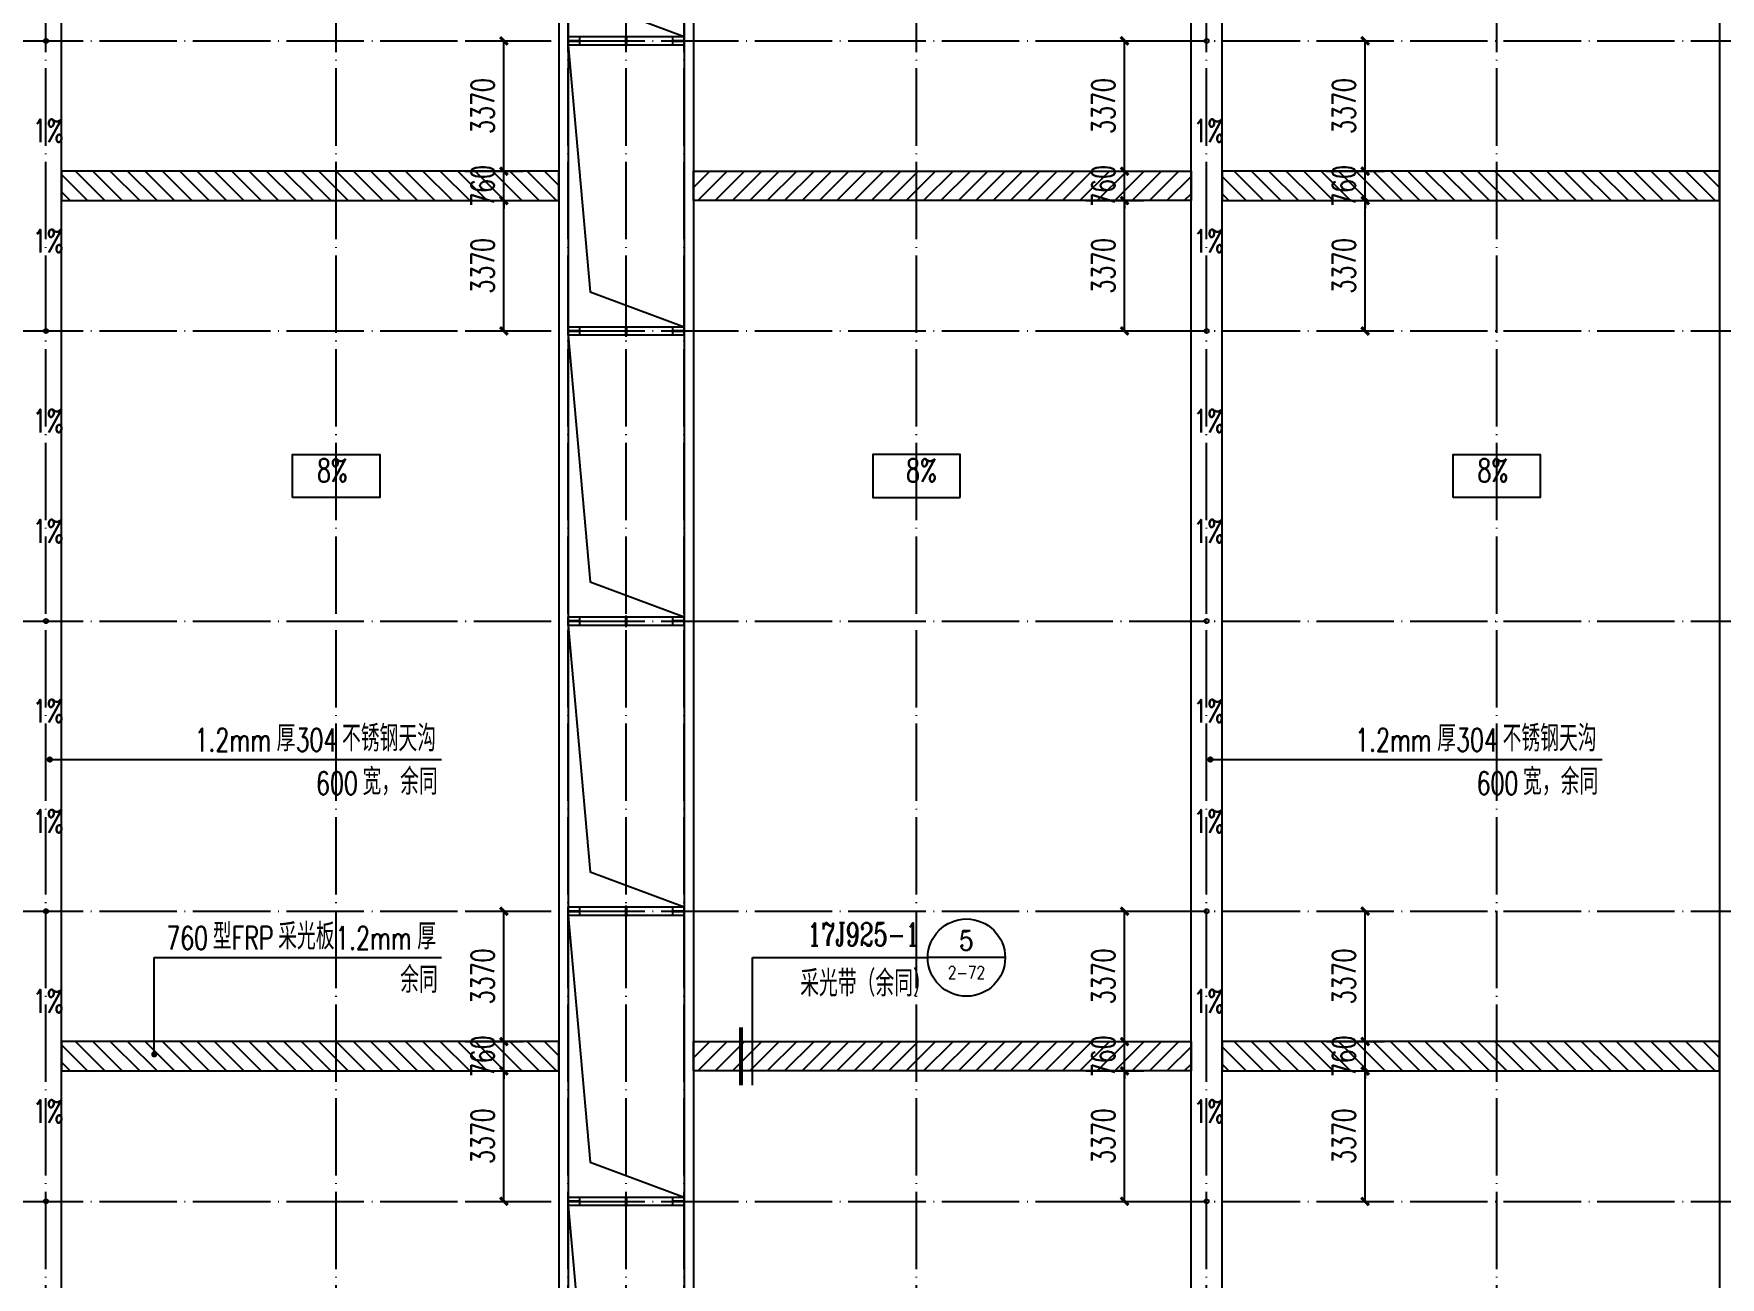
# Model space of a CAD drawing. Extents: x 14095202 to 14511487, y -1430609 to -90420.
# Drawn here: x 14431771 to 14475367, y -707833 to -675686 of the extents above; entities that cross this region are included whole.
import ezdxf
from ezdxf.enums import TextEntityAlignment as Align

# ---------------------------------------------------------------- set-up
doc = ezdxf.new("R2010")
doc.units = 0
doc.header["$LTSCALE"] = 1000
doc.header["$MEASUREMENT"] = 0
doc.linetypes.add('DOTE', pattern=[2.42, 2, -0.2, 0.02, -0.2])
for name, color, linetype in [('COLUMN', 2, 'Continuous'), ('DIM_IDEN', 3, 'Continuous'), ('DIM_LEAD', 3, 'Continuous'), ('DIM_SYMB', 3, 'Continuous'), ('DOTE', 1, 'DOTE'), ('PUB_DIM', 3, 'Continuous'), ('PUB_TEXT', 7, 'Continuous'), ('WALL-PARAPET', 6, 'Continuous'), ('采光带', 4, 'Continuous'), ('雨水管', 4, 'Continuous')]:
    doc.layers.add(name, color=color, linetype=linetype)
doc.styles.add('_TCH_DIM', font='SIMPLEX', dxfattribs={"bigfont": 'GBCBIG'})
doc.styles.add('_TCH_DIM_T3', font='SIMPLEX', dxfattribs={"width": 0.705882, "bigfont": 'GBCBIG'})
doc.styles.add('_TCH_LABEL', font='COMPLEX', dxfattribs={"bigfont": 'GBCBIG'})
doc.dimstyles.new('_TCH_ARCH&&200', dxfattribs={"dimtxt": 595, "dimasz": 200, "dimexe": 500, "dimexo": 600, "dimgap": 252.5, "dimtad": 1, "dimdec": 0, "dimzin": 0, "dimdsep": 46, "dimtxsty": '_TCH_DIM_T3', "dimblk": 'ARCHTICK', "dimcen": 0.09, "dimclrt": 7, "dimazin": 2, "dimtfac": 1, "dimtdec": 0, "dimtix": 1, "dimtmove": 2, "dimatfit": 3, "dimfxl": 0, "dimtolj": 1, "dimtzin": 0, "dimarcsym": 0})

# ---------------------------------------------------------------- blocks, each defined once
blk = doc.blocks.new('A$C0FCD69EC')
at = {"layer": 'COLUMN'}
blk.add_hatch(color=256, dxfattribs=at).paths.add_polyline_path([(300, 180), (294, 180), (294, 94), (6, 94), (6, 180), (0, 180), (0, 0), (6, 0), (6, 86), (294, 86), (294, 0), (300, 0)])
blk.add_lwpolyline([(300, 0), (294, 0), (294, 86), (6, 86), (6, 0), (0, 0), (0, 180), (6, 180), (6, 94), (294, 94), (294, 180), (300, 180)], close=True, dxfattribs=at)
blk = doc.blocks.new('A$C22C4548D')
blk.add_line((0, 10), (300, 10))
blk.add_lwpolyline([(30, 20), (270, 20), (270, 0), (30, 0)], close=True)
blk = doc.blocks.new('_ArchTick')
at = {"color": 0, "linetype": 'ByBlock', "const_width": 0.4}
blk.add_lwpolyline([(-0.5, -0.5), (0.5, 0.5)], dxfattribs=at)
blk = doc.blocks.new('*D658')
at = {"layer": 'Defpoints', "color": 0}
for p in [(14464587, -698370), (14466187, -698370), (14464587, -701740)]:
    blk.add_point(p, dxfattribs=at)
at = {"layer": 'PUB_DIM', "color": 0, "lineweight": -2}
for p, q in [((14465187, -698370), (14466687, -698370)), ((14466187, -701740), (14466187, -698370)), ((14465187, -701740), (14466687, -701740))]:
    blk.add_line(p, q, dxfattribs=at)
at = {"layer": 'PUB_DIM', "color": 0, "lineweight": -2, "xscale": 200, "yscale": 200, "zscale": 200}
for p, rotation in [((14466187, -698370), 90), ((14466187, -701740), 270)]:
    blk.add_blockref('_ArchTick', p, dxfattribs=dict(at, rotation=rotation))
at = {"layer": 'PUB_DIM', "color": 7, "insert": (14465637, -700055), "char_height": 595, "attachment_point": 5, "rotation": 90, "style": '_TCH_DIM_T3'}
blk.add_mtext('\\A1;3370', dxfattribs=at)
blk = doc.blocks.new('*D659')
at = {"layer": 'Defpoints', "color": 0}
for p in [(14464587, -701740), (14466187, -701740), (14464587, -702500)]:
    blk.add_point(p, dxfattribs=at)
at = {"layer": 'PUB_DIM', "color": 0, "lineweight": -2}
for p, q in [((14465187, -701740), (14466687, -701740)), ((14466187, -701740), (14466187, -701540)), ((14466187, -702500), (14466187, -701740)), ((14465187, -702500), (14466687, -702500)), ((14466187, -702500), (14466187, -702700))]:
    blk.add_line(p, q, dxfattribs=at)
at = {"layer": 'PUB_DIM', "color": 0, "lineweight": -2, "xscale": 200, "yscale": 200, "zscale": 200}
for p, rotation in [((14466187, -701740), 270), ((14466187, -702500), 90)]:
    blk.add_blockref('_ArchTick', p, dxfattribs=dict(at, rotation=rotation))
at = {"layer": 'PUB_DIM', "color": 7, "insert": (14465637, -702120), "char_height": 595, "attachment_point": 5, "rotation": 90, "style": '_TCH_DIM_T3'}
blk.add_mtext('\\A1;760', dxfattribs=at)
blk = doc.blocks.new('*D660')
at = {"layer": 'Defpoints', "color": 0}
for p in [(14464587, -702500), (14466187, -702500), (14464587, -705870)]:
    blk.add_point(p, dxfattribs=at)
at = {"layer": 'PUB_DIM', "color": 0, "lineweight": -2}
for p, q in [((14465187, -702500), (14466687, -702500)), ((14466187, -705870), (14466187, -702500)), ((14465187, -705870), (14466687, -705870))]:
    blk.add_line(p, q, dxfattribs=at)
at = {"layer": 'PUB_DIM', "color": 0, "lineweight": -2, "xscale": 200, "yscale": 200, "zscale": 200}
for p, rotation in [((14466187, -702500), 90), ((14466187, -705870), 270)]:
    blk.add_blockref('_ArchTick', p, dxfattribs=dict(at, rotation=rotation))
at = {"layer": 'PUB_DIM', "color": 7, "insert": (14465637, -704185), "char_height": 595, "attachment_point": 5, "rotation": 90, "style": '_TCH_DIM_T3'}
blk.add_mtext('\\A1;3370', dxfattribs=at)
blk = doc.blocks.new('*D661')
at = {"layer": 'Defpoints', "color": 0}
for p in [(14464587, -675870), (14466187, -675870), (14464587, -679240)]:
    blk.add_point(p, dxfattribs=at)
at = {"layer": 'PUB_DIM', "color": 0, "lineweight": -2}
for p, q in [((14465187, -675870), (14466687, -675870)), ((14466187, -679240), (14466187, -675870)), ((14465187, -679240), (14466687, -679240))]:
    blk.add_line(p, q, dxfattribs=at)
at = {"layer": 'PUB_DIM', "color": 0, "lineweight": -2, "xscale": 200, "yscale": 200, "zscale": 200}
for p, rotation in [((14466187, -675870), 90), ((14466187, -679240), 270)]:
    blk.add_blockref('_ArchTick', p, dxfattribs=dict(at, rotation=rotation))
at = {"layer": 'PUB_DIM', "color": 7, "insert": (14465637, -677555), "char_height": 595, "attachment_point": 5, "rotation": 90, "style": '_TCH_DIM_T3'}
blk.add_mtext('\\A1;3370', dxfattribs=at)
blk = doc.blocks.new('*D662')
at = {"layer": 'Defpoints', "color": 0}
for p in [(14464587, -679240), (14466187, -679240), (14464587, -680000)]:
    blk.add_point(p, dxfattribs=at)
at = {"layer": 'PUB_DIM', "color": 0, "lineweight": -2}
for p, q in [((14466187, -679240), (14466187, -679040)), ((14465187, -679240), (14466687, -679240)), ((14466187, -680000), (14466187, -679240)), ((14465187, -680000), (14466687, -680000)), ((14466187, -680000), (14466187, -680200))]:
    blk.add_line(p, q, dxfattribs=at)
at = {"layer": 'PUB_DIM', "color": 0, "lineweight": -2, "xscale": 200, "yscale": 200, "zscale": 200}
for p, rotation in [((14466187, -679240), 270), ((14466187, -680000), 90)]:
    blk.add_blockref('_ArchTick', p, dxfattribs=dict(at, rotation=rotation))
at = {"layer": 'PUB_DIM', "color": 7, "insert": (14465637, -679620), "char_height": 595, "attachment_point": 5, "rotation": 90, "style": '_TCH_DIM_T3'}
blk.add_mtext('\\A1;760', dxfattribs=at)
blk = doc.blocks.new('*D663')
at = {"layer": 'Defpoints', "color": 0}
for p in [(14464587, -680000), (14466187, -680000), (14464587, -683370)]:
    blk.add_point(p, dxfattribs=at)
at = {"layer": 'PUB_DIM', "color": 0, "lineweight": -2}
for p, q in [((14465187, -680000), (14466687, -680000)), ((14466187, -683370), (14466187, -680000)), ((14465187, -683370), (14466687, -683370))]:
    blk.add_line(p, q, dxfattribs=at)
at = {"layer": 'PUB_DIM', "color": 0, "lineweight": -2, "xscale": 200, "yscale": 200, "zscale": 200}
for p, rotation in [((14466187, -680000), 90), ((14466187, -683370), 270)]:
    blk.add_blockref('_ArchTick', p, dxfattribs=dict(at, rotation=rotation))
at = {"layer": 'PUB_DIM', "color": 7, "insert": (14465637, -681685), "char_height": 595, "attachment_point": 5, "rotation": 90, "style": '_TCH_DIM_T3'}
blk.add_mtext('\\A1;3370', dxfattribs=at)
blk = doc.blocks.new('*D1020')
at = {"layer": 'Defpoints', "color": 0}
for p in [(14442325, -698370), (14443925, -698370), (14442325, -701740)]:
    blk.add_point(p, dxfattribs=at)
at = {"layer": 'PUB_DIM', "color": 0, "lineweight": -2}
for p, q in [((14442925, -698370), (14444425, -698370)), ((14443925, -701740), (14443925, -698370)), ((14442925, -701740), (14444425, -701740))]:
    blk.add_line(p, q, dxfattribs=at)
at = {"layer": 'PUB_DIM', "color": 0, "lineweight": -2, "xscale": 200, "yscale": 200, "zscale": 200}
for p, rotation in [((14443925, -698370), 90), ((14443925, -701740), 270)]:
    blk.add_blockref('_ArchTick', p, dxfattribs=dict(at, rotation=rotation))
at = {"layer": 'PUB_DIM', "color": 7, "insert": (14443375, -700055), "char_height": 595, "attachment_point": 5, "rotation": 90, "style": '_TCH_DIM_T3'}
blk.add_mtext('\\A1;3370', dxfattribs=at)
blk = doc.blocks.new('*D1021')
at = {"layer": 'Defpoints', "color": 0}
for p in [(14442325, -701740), (14443925, -701740), (14442325, -702500)]:
    blk.add_point(p, dxfattribs=at)
at = {"layer": 'PUB_DIM', "color": 0, "lineweight": -2}
for p, q in [((14442925, -701740), (14444425, -701740)), ((14443925, -701740), (14443925, -701540)), ((14443925, -702500), (14443925, -701740)), ((14442925, -702500), (14444425, -702500)), ((14443925, -702500), (14443925, -702700))]:
    blk.add_line(p, q, dxfattribs=at)
at = {"layer": 'PUB_DIM', "color": 0, "lineweight": -2, "xscale": 200, "yscale": 200, "zscale": 200}
for p, rotation in [((14443925, -701740), 270), ((14443925, -702500), 90)]:
    blk.add_blockref('_ArchTick', p, dxfattribs=dict(at, rotation=rotation))
at = {"layer": 'PUB_DIM', "color": 7, "insert": (14443375, -702120), "char_height": 595, "attachment_point": 5, "rotation": 90, "style": '_TCH_DIM_T3'}
blk.add_mtext('\\A1;760', dxfattribs=at)
blk = doc.blocks.new('*D1022')
at = {"layer": 'Defpoints', "color": 0}
for p in [(14442325, -702500), (14443925, -702500), (14442325, -705870)]:
    blk.add_point(p, dxfattribs=at)
at = {"layer": 'PUB_DIM', "color": 0, "lineweight": -2}
for p, q in [((14442925, -702500), (14444425, -702500)), ((14443925, -705870), (14443925, -702500)), ((14442925, -705870), (14444425, -705870))]:
    blk.add_line(p, q, dxfattribs=at)
at = {"layer": 'PUB_DIM', "color": 0, "lineweight": -2, "xscale": 200, "yscale": 200, "zscale": 200}
for p, rotation in [((14443925, -702500), 90), ((14443925, -705870), 270)]:
    blk.add_blockref('_ArchTick', p, dxfattribs=dict(at, rotation=rotation))
at = {"layer": 'PUB_DIM', "color": 7, "insert": (14443375, -704185), "char_height": 595, "attachment_point": 5, "rotation": 90, "style": '_TCH_DIM_T3'}
blk.add_mtext('\\A1;3370', dxfattribs=at)
blk = doc.blocks.new('*D1023')
at = {"layer": 'Defpoints', "color": 0}
for p in [(14442325, -675870), (14443925, -675870), (14442325, -679240)]:
    blk.add_point(p, dxfattribs=at)
at = {"layer": 'PUB_DIM', "color": 0, "lineweight": -2}
for p, q in [((14442925, -675870), (14444425, -675870)), ((14443925, -679240), (14443925, -675870)), ((14442925, -679240), (14444425, -679240))]:
    blk.add_line(p, q, dxfattribs=at)
at = {"layer": 'PUB_DIM', "color": 0, "lineweight": -2, "xscale": 200, "yscale": 200, "zscale": 200}
for p, rotation in [((14443925, -675870), 90), ((14443925, -679240), 270)]:
    blk.add_blockref('_ArchTick', p, dxfattribs=dict(at, rotation=rotation))
at = {"layer": 'PUB_DIM', "color": 7, "insert": (14443375, -677555), "char_height": 595, "attachment_point": 5, "rotation": 90, "style": '_TCH_DIM_T3'}
blk.add_mtext('\\A1;3370', dxfattribs=at)
blk = doc.blocks.new('*D1024')
at = {"layer": 'Defpoints', "color": 0}
for p in [(14442325, -679240), (14443925, -679240), (14442325, -680000)]:
    blk.add_point(p, dxfattribs=at)
at = {"layer": 'PUB_DIM', "color": 0, "lineweight": -2}
for p, q in [((14443925, -679240), (14443925, -679040)), ((14442925, -679240), (14444425, -679240)), ((14443925, -680000), (14443925, -679240)), ((14442925, -680000), (14444425, -680000)), ((14443925, -680000), (14443925, -680200))]:
    blk.add_line(p, q, dxfattribs=at)
at = {"layer": 'PUB_DIM', "color": 0, "lineweight": -2, "xscale": 200, "yscale": 200, "zscale": 200}
for p, rotation in [((14443925, -679240), 270), ((14443925, -680000), 90)]:
    blk.add_blockref('_ArchTick', p, dxfattribs=dict(at, rotation=rotation))
at = {"layer": 'PUB_DIM', "color": 7, "insert": (14443375, -679620), "char_height": 595, "attachment_point": 5, "rotation": 90, "style": '_TCH_DIM_T3'}
blk.add_mtext('\\A1;760', dxfattribs=at)
blk = doc.blocks.new('*D1025')
at = {"layer": 'Defpoints', "color": 0}
for p in [(14442325, -680000), (14443925, -680000), (14442325, -683370)]:
    blk.add_point(p, dxfattribs=at)
at = {"layer": 'PUB_DIM', "color": 0, "lineweight": -2}
for p, q in [((14442925, -680000), (14444425, -680000)), ((14443925, -683370), (14443925, -680000)), ((14442925, -683370), (14444425, -683370))]:
    blk.add_line(p, q, dxfattribs=at)
at = {"layer": 'PUB_DIM', "color": 0, "lineweight": -2, "xscale": 200, "yscale": 200, "zscale": 200}
for p, rotation in [((14443925, -680000), 90), ((14443925, -683370), 270)]:
    blk.add_blockref('_ArchTick', p, dxfattribs=dict(at, rotation=rotation))
at = {"layer": 'PUB_DIM', "color": 7, "insert": (14443375, -681685), "char_height": 595, "attachment_point": 5, "rotation": 90, "style": '_TCH_DIM_T3'}
blk.add_mtext('\\A1;3370', dxfattribs=at)
blk = doc.blocks.new('*D1035')
at = {"layer": 'Defpoints', "color": 0}
for p in [(14458368, -698370), (14459968, -698370), (14458368, -701740)]:
    blk.add_point(p, dxfattribs=at)
at = {"layer": 'PUB_DIM', "color": 0, "lineweight": -2}
for p, q in [((14458968, -698370), (14460468, -698370)), ((14459968, -701740), (14459968, -698370)), ((14458968, -701740), (14460468, -701740))]:
    blk.add_line(p, q, dxfattribs=at)
at = {"layer": 'PUB_DIM', "color": 0, "lineweight": -2, "xscale": 200, "yscale": 200, "zscale": 200}
for p, rotation in [((14459968, -698370), 90), ((14459968, -701740), 270)]:
    blk.add_blockref('_ArchTick', p, dxfattribs=dict(at, rotation=rotation))
at = {"layer": 'PUB_DIM', "color": 7, "insert": (14459418, -700055), "char_height": 595, "attachment_point": 5, "rotation": 90, "style": '_TCH_DIM_T3'}
blk.add_mtext('\\A1;3370', dxfattribs=at)
blk = doc.blocks.new('*D1036')
at = {"layer": 'Defpoints', "color": 0}
for p in [(14458368, -701740), (14459968, -701740), (14458368, -702500)]:
    blk.add_point(p, dxfattribs=at)
at = {"layer": 'PUB_DIM', "color": 0, "lineweight": -2}
for p, q in [((14458968, -701740), (14460468, -701740)), ((14459968, -701740), (14459968, -701540)), ((14459968, -702500), (14459968, -701740)), ((14458968, -702500), (14460468, -702500)), ((14459968, -702500), (14459968, -702700))]:
    blk.add_line(p, q, dxfattribs=at)
at = {"layer": 'PUB_DIM', "color": 0, "lineweight": -2, "xscale": 200, "yscale": 200, "zscale": 200}
for p, rotation in [((14459968, -701740), 270), ((14459968, -702500), 90)]:
    blk.add_blockref('_ArchTick', p, dxfattribs=dict(at, rotation=rotation))
at = {"layer": 'PUB_DIM', "color": 7, "insert": (14459418, -702120), "char_height": 595, "attachment_point": 5, "rotation": 90, "style": '_TCH_DIM_T3'}
blk.add_mtext('\\A1;760', dxfattribs=at)
blk = doc.blocks.new('*D1037')
at = {"layer": 'Defpoints', "color": 0}
for p in [(14458368, -702500), (14459968, -702500), (14458368, -705870)]:
    blk.add_point(p, dxfattribs=at)
at = {"layer": 'PUB_DIM', "color": 0, "lineweight": -2}
for p, q in [((14458968, -702500), (14460468, -702500)), ((14459968, -705870), (14459968, -702500)), ((14458968, -705870), (14460468, -705870))]:
    blk.add_line(p, q, dxfattribs=at)
at = {"layer": 'PUB_DIM', "color": 0, "lineweight": -2, "xscale": 200, "yscale": 200, "zscale": 200}
for p, rotation in [((14459968, -702500), 90), ((14459968, -705870), 270)]:
    blk.add_blockref('_ArchTick', p, dxfattribs=dict(at, rotation=rotation))
at = {"layer": 'PUB_DIM', "color": 7, "insert": (14459418, -704185), "char_height": 595, "attachment_point": 5, "rotation": 90, "style": '_TCH_DIM_T3'}
blk.add_mtext('\\A1;3370', dxfattribs=at)
blk = doc.blocks.new('*D1038')
at = {"layer": 'Defpoints', "color": 0}
for p in [(14458368, -675870), (14459968, -675870), (14458368, -679240)]:
    blk.add_point(p, dxfattribs=at)
at = {"layer": 'PUB_DIM', "color": 0, "lineweight": -2}
for p, q in [((14458968, -675870), (14460468, -675870)), ((14459968, -679240), (14459968, -675870)), ((14458968, -679240), (14460468, -679240))]:
    blk.add_line(p, q, dxfattribs=at)
at = {"layer": 'PUB_DIM', "color": 0, "lineweight": -2, "xscale": 200, "yscale": 200, "zscale": 200}
for p, rotation in [((14459968, -675870), 90), ((14459968, -679240), 270)]:
    blk.add_blockref('_ArchTick', p, dxfattribs=dict(at, rotation=rotation))
at = {"layer": 'PUB_DIM', "color": 7, "insert": (14459418, -677555), "char_height": 595, "attachment_point": 5, "rotation": 90, "style": '_TCH_DIM_T3'}
blk.add_mtext('\\A1;3370', dxfattribs=at)
blk = doc.blocks.new('*D1039')
at = {"layer": 'Defpoints', "color": 0}
for p in [(14458368, -679240), (14459968, -679240), (14458368, -680000)]:
    blk.add_point(p, dxfattribs=at)
at = {"layer": 'PUB_DIM', "color": 0, "lineweight": -2}
for p, q in [((14459968, -679240), (14459968, -679040)), ((14458968, -679240), (14460468, -679240)), ((14459968, -680000), (14459968, -679240)), ((14458968, -680000), (14460468, -680000)), ((14459968, -680000), (14459968, -680200))]:
    blk.add_line(p, q, dxfattribs=at)
at = {"layer": 'PUB_DIM', "color": 0, "lineweight": -2, "xscale": 200, "yscale": 200, "zscale": 200}
for p, rotation in [((14459968, -679240), 270), ((14459968, -680000), 90)]:
    blk.add_blockref('_ArchTick', p, dxfattribs=dict(at, rotation=rotation))
at = {"layer": 'PUB_DIM', "color": 7, "insert": (14459418, -679620), "char_height": 595, "attachment_point": 5, "rotation": 90, "style": '_TCH_DIM_T3'}
blk.add_mtext('\\A1;760', dxfattribs=at)
blk = doc.blocks.new('*D1040')
at = {"layer": 'Defpoints', "color": 0}
for p in [(14458368, -680000), (14459968, -680000), (14458368, -683370)]:
    blk.add_point(p, dxfattribs=at)
at = {"layer": 'PUB_DIM', "color": 0, "lineweight": -2}
for p, q in [((14458968, -680000), (14460468, -680000)), ((14459968, -683370), (14459968, -680000)), ((14458968, -683370), (14460468, -683370))]:
    blk.add_line(p, q, dxfattribs=at)
at = {"layer": 'PUB_DIM', "color": 0, "lineweight": -2, "xscale": 200, "yscale": 200, "zscale": 200}
for p, rotation in [((14459968, -680000), 90), ((14459968, -683370), 270)]:
    blk.add_blockref('_ArchTick', p, dxfattribs=dict(at, rotation=rotation))
at = {"layer": 'PUB_DIM', "color": 7, "insert": (14459418, -681685), "char_height": 595, "attachment_point": 5, "rotation": 90, "style": '_TCH_DIM_T3'}
blk.add_mtext('\\A1;3370', dxfattribs=at)

msp = doc.modelspace()

# ---------------------------------------------------------------- hatches: boundary and pattern name
at = {"layer": '采光带'}
h = msp.add_hatch(dxfattribs=at)
h.set_pattern_fill('ANSI31', color=250, scale=200, angle=-90, style=0)
h.set_pattern_definition([(315, (14665482.27, 8366978.5), (224.506403, 224.506403), [])])
h.paths.add_polyline_path([(14432486.9, -680000.3), (14445346.9, -680000.3), (14445346.9, -679240.3), (14432486.9, -679240.3)])
h = msp.add_hatch(dxfattribs=at)
h.set_pattern_fill('ANSI31', color=250, scale=200, angle=-90, style=0)
h.set_pattern_definition([(225, (14228291.43, 8366978.5), (-224.506403, 224.506403), [])])
h.paths.add_polyline_path([(14461686.9, -680000.3), (14448826.9, -680000.3), (14448826.9, -679240.3), (14461686.9, -679240.3)])
h = msp.add_hatch(dxfattribs=at)
h.set_pattern_fill('ANSI31', color=250, scale=200, angle=-90, style=0)
h.set_pattern_definition([(315, (14695882.27, 8366978.5), (224.506403, 224.506403), [])])
h.paths.add_polyline_path([(14462486.9, -680000.3), (14475346.9, -680000.3), (14475346.9, -679240.3), (14462486.9, -679240.3)])
h = msp.add_hatch(dxfattribs=at)
h.set_pattern_fill('ANSI31', color=250, scale=200, angle=-90, style=0)
h.set_pattern_definition([(315, (14665482.27, 8344478.5), (224.506403, 224.506403), [])])
h.paths.add_polyline_path([(14432486.9, -702500.3), (14445346.9, -702500.3), (14445346.9, -701740.3), (14432486.9, -701740.3)])
h = msp.add_hatch(dxfattribs=at)
h.set_pattern_fill('ANSI31', color=250, scale=200, angle=-90, style=0)
h.set_pattern_definition([(225, (14228291.43, 8344478.5), (-224.506403, 224.506403), [])])
h.paths.add_polyline_path([(14461686.9, -702500.3), (14448826.9, -702500.3), (14448826.9, -701740.3), (14461686.9, -701740.3)])
h = msp.add_hatch(dxfattribs=at)
h.set_pattern_fill('ANSI31', color=250, scale=200, angle=-90, style=0)
h.set_pattern_definition([(315, (14695882.27, 8344478.5), (224.506403, 224.506403), [])])
h.paths.add_polyline_path([(14462486.9, -702500.3), (14475346.9, -702500.3), (14475346.9, -701740.3), (14462486.9, -701740.3)])

# ---------------------------------------------------------------- linework, layer by layer
at = {"ltscale": 0.5}
for p, q in [((14432486.9, -765620.3), (14432486.9, -638620.3)), ((14461686.9, -765620.3), (14461686.9, -638620.3)), ((14462486.9, -765620.3), (14462486.9, -638620.3))]:
    msp.add_line(p, q, dxfattribs=at)
for points in [[(14445586.9, -668480.3), (14446157.5, -674854.4), (14448586.9, -675760.3)], [(14445586.9, -675980.3), (14446157.5, -682354.4), (14448586.9, -683260.3)], [(14445586.9, -683480.3), (14446157.5, -689854.4), (14448586.9, -690760.3)], [(14445586.9, -690980.3), (14446157.5, -697354.4), (14448586.9, -698260.3)], [(14445586.9, -698480.3), (14446157.5, -704854.4), (14448586.9, -705760.3)], [(14445586.9, -705980.3), (14446157.5, -712354.4), (14448586.9, -713260.3)]]:
    msp.add_lwpolyline(points)
for points in [[(14448586.9, -675980.3), (14445586.9, -675980.3), (14445586.9, -675760.3), (14448586.9, -675760.3)], [(14448586.9, -683480.3), (14445586.9, -683480.3), (14445586.9, -683260.3), (14448586.9, -683260.3)], [(14438458.3, -687674.3), (14438458.3, -686566.4), (14440715.4, -686566.4), (14440715.4, -687674.3)], [(14455715.4, -687674.3), (14455715.4, -686566.4), (14453458.3, -686566.4), (14453458.3, -687674.3)], [(14468458.3, -687674.3), (14468458.3, -686566.4), (14470715.4, -686566.4), (14470715.4, -687674.3)], [(14448586.9, -690980.3), (14445586.9, -690980.3), (14445586.9, -690760.3), (14448586.9, -690760.3)], [(14448586.9, -698480.3), (14445586.9, -698480.3), (14445586.9, -698260.3), (14448586.9, -698260.3)], [(14448586.9, -705980.3), (14445586.9, -705980.3), (14445586.9, -705760.3), (14448586.9, -705760.3)]]:
    msp.add_lwpolyline(points, close=True)
at = {"layer": 'DIM_IDEN'}
for p, q in [((14450354.1, -699570.3), (14454881.3, -699570.3)), ((14450354.1, -702870.3), (14450354.1, -699570.3)), ((14456881.3, -699570.3), (14454881.3, -699570.3))]:
    msp.add_line(p, q, dxfattribs=at)
at = {"layer": 'DIM_IDEN', "const_width": 100}
msp.add_lwpolyline([(14450054.1, -702870.3), (14450054.1, -701370.3)], dxfattribs=at)
at = {"layer": 'DIM_IDEN'}
msp.add_circle((14455881.3, -699570.3), 1000, dxfattribs=at)
at = {"layer": 'DIM_LEAD'}
for p, q in [((14432186.9, -694448.6), (14434886.9, -694448.6)), ((14434886.9, -694448.6), (14442310.3, -694448.6)), ((14462186.9, -694448.6), (14464886.9, -694448.6)), ((14464886.9, -694448.6), (14472310.3, -694448.6)), ((14434886.9, -702070.3), (14434886.9, -699570.3)), ((14434886.9, -699570.3), (14442310.3, -699570.3))]:
    msp.add_line(p, q, dxfattribs=at)
at = {"layer": 'DIM_LEAD', "const_width": 80}
for points in [[(14432146.9, -694448.6, 1), (14432226.9, -694448.6, 1)], [(14462146.9, -694448.6, 1), (14462226.9, -694448.6, 1)], [(14434886.9, -702110.3, 1), (14434886.9, -702030.3, 1)]]:
    msp.add_lwpolyline(points, format="xyb", close=True, dxfattribs=at)
at = {"layer": 'DIM_SYMB'}
for points in [[(14432086.9, -677687.9, 0, 0, 0), (14432086.9, -676773, 160, 0, 0), (14432086.9, -676173, 0, 0, 0)], [(14462086.9, -677687.9, 0, 0, 0), (14462086.9, -676773, 160, 0, 0), (14462086.9, -676173, 0, 0, 0)], [(14432086.9, -681552.8, 0, 0, 0), (14432086.9, -682467.7, 160, 0, 0), (14432086.9, -683067.7, 0, 0, 0)], [(14462086.9, -681552.8, 0, 0, 0), (14462086.9, -682467.7, 160, 0, 0), (14462086.9, -683067.7, 0, 0, 0)], [(14432086.9, -685187.9, 0, 0, 0), (14432086.9, -684273, 160, 0, 0), (14432086.9, -683673, 0, 0, 0)], [(14462086.9, -685187.9, 0, 0, 0), (14462086.9, -684273, 160, 0, 0), (14462086.9, -683673, 0, 0, 0)], [(14432086.9, -689052.8, 0, 0, 0), (14432086.9, -689967.7, 160, 0, 0), (14432086.9, -690567.7, 0, 0, 0)], [(14462086.9, -689052.8, 0, 0, 0), (14462086.9, -689967.7, 160, 0, 0), (14462086.9, -690567.7, 0, 0, 0)], [(14432086.9, -692687.9, 0, 0, 0), (14432086.9, -691773, 160, 0, 0), (14432086.9, -691173, 0, 0, 0)], [(14462086.9, -692687.9, 0, 0, 0), (14462086.9, -691773, 160, 0, 0), (14462086.9, -691173, 0, 0, 0)], [(14432086.9, -696552.8, 0, 0, 0), (14432086.9, -697467.7, 160, 0, 0), (14432086.9, -698067.7, 0, 0, 0)], [(14462086.9, -696552.8, 0, 0, 0), (14462086.9, -697467.7, 160, 0, 0), (14462086.9, -698067.7, 0, 0, 0)], [(14432086.9, -700187.9, 0, 0, 0), (14432086.9, -699273, 160, 0, 0), (14432086.9, -698673, 0, 0, 0)], [(14462086.9, -700187.9, 0, 0, 0), (14462086.9, -699273, 160, 0, 0), (14462086.9, -698673, 0, 0, 0)], [(14432086.9, -704052.8, 0, 0, 0), (14432086.9, -704967.7, 160, 0, 0), (14432086.9, -705567.7, 0, 0, 0)], [(14462086.9, -704052.8, 0, 0, 0), (14462086.9, -704967.7, 160, 0, 0), (14462086.9, -705567.7, 0, 0, 0)], [(14432086.9, -707687.9, 0, 0, 0), (14432086.9, -706773, 160, 0, 0), (14432086.9, -706173, 0, 0, 0)], [(14462086.9, -707687.9, 0, 0, 0), (14462086.9, -706773, 160, 0, 0), (14462086.9, -706173, 0, 0, 0)]]:
    msp.add_lwpolyline(points, format="xyseb", dxfattribs=at)
at = {"layer": 'DOTE'}
for p, q in [((14432086.9, -768120.3), (14432086.9, -636120.3)), ((14439586.9, -768120.3), (14439586.9, -636120.3)), ((14445586.9, -768120.3), (14445586.9, -636120.3)), ((14447086.9, -768120.3), (14447086.9, -636120.3)), ((14448586.9, -768120.3), (14448586.9, -636120.3)), ((14454586.9, -768120.3), (14454586.9, -636120.3)), ((14462086.9, -768120.3), (14462086.9, -636120.3)), ((14469586.9, -768120.3), (14469586.9, -636120.3)), ((14399586.9, -675870.3), (14494586.9, -675870.3)), ((14399586.9, -683370.3), (14494586.9, -683370.3)), ((14399586.9, -690870.3), (14494586.9, -690870.3)), ((14399586.9, -698370.3), (14494586.9, -698370.3)), ((14399586.9, -705870.3), (14494586.9, -705870.3))]:
    msp.add_line(p, q, dxfattribs=at)
at = {"layer": 'PUB_DIM'}
for points in [[(14440209.2, -687483.1, 0, 0, 0), (14439334.2, -687483.1, 160, 0, 0), (14438734.2, -687483.1, 0, 0, 0)], [(14453964.5, -687483.1, 0, 0, 0), (14454839.5, -687483.1, 160, 0, 0), (14455439.5, -687483.1, 0, 0, 0)], [(14470209.2, -687483.1, 0, 0, 0), (14469334.2, -687483.1, 160, 0, 0), (14468734.2, -687483.1, 0, 0, 0)]]:
    msp.add_lwpolyline(points, format="xyseb", dxfattribs=at)
at = {"layer": 'WALL-PARAPET'}
for p, q in [((14445346.9, -645780.3), (14445346.9, -758460.3)), ((14445586.9, -645780.3), (14445586.9, -758460.3)), ((14448586.9, -645780.3), (14448586.9, -758460.3)), ((14448826.9, -645780.3), (14448826.9, -758460.3)), ((14475346.9, -645780.3), (14475346.9, -758460.3))]:
    msp.add_line(p, q, dxfattribs=at)
at = {"layer": '采光带', "color": 4}
for points in [[(14432486.9, -680000.3), (14445346.9, -680000.3), (14445346.9, -679240.3), (14432486.9, -679240.3)], [(14461686.9, -680000.3), (14448826.9, -680000.3), (14448826.9, -679240.3), (14461686.9, -679240.3)], [(14462486.9, -680000.3), (14475346.9, -680000.3), (14475346.9, -679240.3), (14462486.9, -679240.3)], [(14432486.9, -702500.3), (14445346.9, -702500.3), (14445346.9, -701740.3), (14432486.9, -701740.3)], [(14461686.9, -702500.3), (14448826.9, -702500.3), (14448826.9, -701740.3), (14461686.9, -701740.3)], [(14462486.9, -702500.3), (14475346.9, -702500.3), (14475346.9, -701740.3), (14462486.9, -701740.3)]]:
    msp.add_lwpolyline(points, close=True, dxfattribs=at)
at = {"layer": '雨水管'}
for centre in [(14432086.9, -675870.3), (14462086.9, -675870.3), (14432086.9, -683370.3), (14462086.9, -683370.3), (14432086.9, -690870.3), (14462086.9, -690870.3), (14432086.9, -698370.3), (14462086.9, -698370.3), (14432086.9, -705870.3), (14462086.9, -705870.3)]:
    msp.add_circle(centre, 55, dxfattribs=at)

# ---------------------------------------------------------------- block references
at = {"rotation": 90}
for p in [(14447096.9, -676024.4), (14447096.9, -683524.4), (14447096.9, -691024.4), (14447096.9, -698524.4), (14447096.9, -706024.4)]:
    msp.add_blockref('A$C22C4548D', p, dxfattribs=at)
at = {"layer": 'COLUMN', "xscale": -1}
for p in [(14445886.9, -675960.3), (14448586.9, -675960.3), (14445886.9, -683460.3), (14448586.9, -683460.3), (14445886.9, -690960.3), (14448586.9, -690960.3), (14445886.9, -698460.3), (14448586.9, -698460.3), (14445886.9, -705960.3), (14448586.9, -705960.3)]:
    msp.add_blockref('A$C0FCD69EC', p, dxfattribs=at)

# ---------------------------------------------------------------- texts
at = {"layer": 'PUB_TEXT', "width": 0.705882}
for s, style, p in [('1%%%', '_TCH_DIM', (14431746.9, -678492.9)), ('1%%%', '_TCH_DIM', (14461746.9, -678492.9)), ('1%%%', '_TCH_DIM', (14431746.9, -681342.8)), ('1%%%', '_TCH_DIM', (14461746.9, -681342.8)), ('1%%%', '_TCH_DIM', (14431746.9, -685992.9)), ('1%%%', '_TCH_DIM', (14461746.9, -685992.9)), ('8%', '_TCH_DIM', (14439091.7, -687273.1)), ('8%', '_TCH_DIM', (14454322, -687273.1)), ('8%', '_TCH_DIM', (14469091.7, -687273.1)), ('1%%%', '_TCH_DIM', (14431746.9, -688842.8)), ('1%%%', '_TCH_DIM', (14461746.9, -688842.8)), ('1%%%', '_TCH_DIM', (14431746.9, -693492.9)), ('1%%%', '_TCH_DIM', (14461746.9, -693492.9)), ('1.2mm', '_TCH_DIM', (14435928.2, -694238.6)), ('304', '_TCH_DIM', (14438539.7, -694238.6)), ('1.2mm', '_TCH_DIM', (14465928.2, -694238.6)), ('304', '_TCH_DIM', (14468539.7, -694238.6)), ('600', '_TCH_DIM', (14439068.4, -695358.6)), ('600', '_TCH_DIM', (14469068.4, -695358.6)), ('1%%%', '_TCH_DIM', (14431746.9, -696342.8)), ('1%%%', '_TCH_DIM', (14461746.9, -696342.8)), ('760', '_TCH_DIM', (14435197.3, -699360.3)), ('FRP', '_TCH_DIM', (14436888.8, -699360.3)), ('1.2mm', '_TCH_DIM', (14439563.3, -699360.3)), ('17J925-1', '_TCH_LABEL', (14451771.3, -699267.8)), ('1%%%', '_TCH_DIM', (14431746.9, -700992.9)), ('1%%%', '_TCH_DIM', (14461746.9, -700992.9)), ('1%%%', '_TCH_DIM', (14431746.9, -703842.8)), ('1%%%', '_TCH_DIM', (14461746.9, -703842.8))]:
    msp.add_text(s, height=595, dxfattribs=dict(at, style=style)).set_placement(p)
at = {"layer": 'PUB_TEXT'}
for s, height, style, p in [('厚', 675.2, '_TCH_DIM', (14438048.2, -694238.6)), ('不锈钢天沟', 675.18, '_TCH_DIM', (14439739.7, -694238.6)), ('厚', 675.2, '_TCH_DIM', (14468048.2, -694238.6)), ('不锈钢天沟', 675.18, '_TCH_DIM', (14469739.7, -694238.6)), ('宽，余同', 675.18, '_TCH_DIM', (14440268.4, -695358.6)), ('宽，余同', 675.18, '_TCH_DIM', (14470268.4, -695358.6)), ('型', 675.2, '_TCH_DIM', (14436397.3, -699360.3)), ('采光板', 675.18, '_TCH_DIM', (14438088.8, -699360.3)), ('厚', 675.2, '_TCH_DIM', (14441683.3, -699360.3)), ('余同', 675.18, '_TCH_DIM', (14441243.9, -700480.3)), ('采光带（余同）', 675.18, '_TCH_LABEL', (14451583.1, -700571.8))]:
    msp.add_text(s, height=height, dxfattribs=dict(at, style=style)).set_placement(p)
at = {"layer": 'PUB_TEXT', "style": '_TCH_LABEL'}
for s, height, width, p, p2 in [('5', 517, 1.372981, (14455690.1, -699384.5), (14456072.6, -699384.5)), ('2-72', 325.41, 1.102933, (14455399.8, -700116.2), (14456362.9, -700116.2))]:
    msp.add_text(s, height=height, dxfattribs=dict(at, width=width)).set_placement(p, p2, align=Align.FIT)

# ---------------------------------------------------------------- dimensions: what is measured, and where the dimension line sits
at = {"layer": 'PUB_DIM'}
for p1, p2, text, picture, middle in [((14442325.2, -679240.3), (14442325.2, -675870.3), '3370', '*D1023', (14443375.2, -677555.3)), ((14458368.4, -679240.3), (14458368.4, -675870.3), '3370', '*D1038', (14459418.4, -677555.3)), ((14464586.9, -679240.3), (14464586.9, -675870.3), '3370', '*D661', (14465636.9, -677555.3)), ((14442325.2, -680000.3), (14442325.2, -679240.3), '760', '*D1024', (14443375.2, -679620.3)), ((14458368.4, -680000.3), (14458368.4, -679240.3), '760', '*D1039', (14459418.4, -679620.3)), ((14464586.9, -680000.3), (14464586.9, -679240.3), '760', '*D662', (14465636.9, -679620.3)), ((14442325.2, -683370.3), (14442325.2, -680000.3), '3370', '*D1025', (14443375.2, -681685.3)), ((14458368.4, -683370.3), (14458368.4, -680000.3), '3370', '*D1040', (14459418.4, -681685.3)), ((14464586.9, -683370.3), (14464586.9, -680000.3), '3370', '*D663', (14465636.9, -681685.3)), ((14442325.2, -701740.3), (14442325.2, -698370.3), '3370', '*D1020', (14443375.2, -700055.3)), ((14458368.4, -701740.3), (14458368.4, -698370.3), '3370', '*D1035', (14459418.4, -700055.3)), ((14464586.9, -701740.3), (14464586.9, -698370.3), '3370', '*D658', (14465636.9, -700055.3)), ((14442325.2, -702500.3), (14442325.2, -701740.3), '760', '*D1021', (14443375.2, -702120.3)), ((14458368.4, -702500.3), (14458368.4, -701740.3), '760', '*D1036', (14459418.4, -702120.3)), ((14464586.9, -702500.3), (14464586.9, -701740.3), '760', '*D659', (14465636.9, -702120.3)), ((14442325.2, -705870.3), (14442325.2, -702500.3), '3370', '*D1022', (14443375.2, -704185.3)), ((14458368.4, -705870.3), (14458368.4, -702500.3), '3370', '*D1037', (14459418.4, -704185.3)), ((14464586.9, -705870.3), (14464586.9, -702500.3), '3370', '*D660', (14465636.9, -704185.3))]:
    dim = msp.add_aligned_dim(p1=p1, p2=p2, distance=-1600, text=text, dimstyle='_TCH_ARCH&&200', dxfattribs=at)
    dim.commit()
    dim.dimension.update_dxf_attribs({"geometry": picture, "text_midpoint": middle})

doc.saveas('drawing.dxf')
